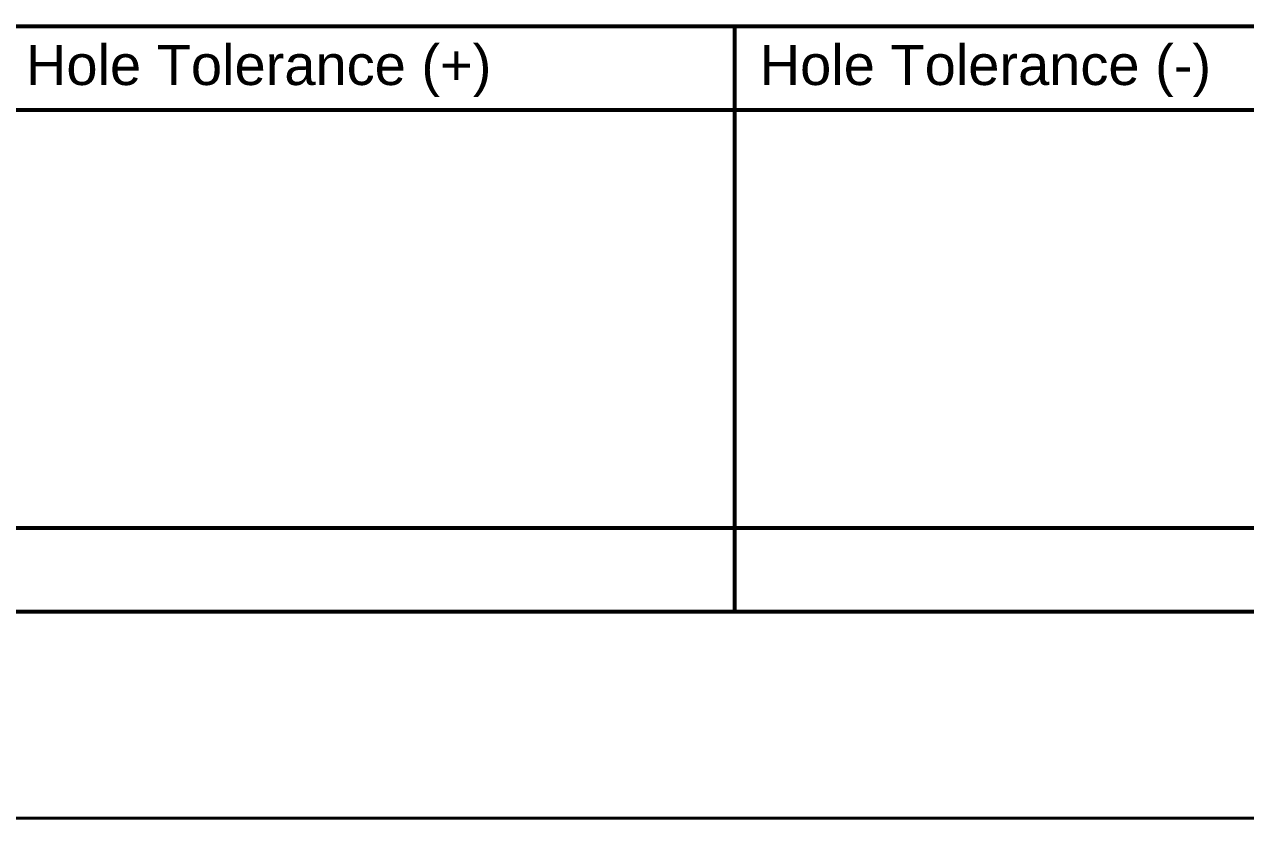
# Model space of a CAD drawing. Header units: inches. Extents: x -11 to 1110, y -7 to 455.
# Drawn here: x 427.2 to 541.3, y 381 to 455.2 of the extents above; entities that cross this region are included whole.
import ezdxf

# ---------------------------------------------------------------- set-up
doc = ezdxf.new("R2010")
doc.units = ezdxf.units.IN
doc.layers.add('Drill Drawing', color=1, linetype='Continuous')
doc.layers.add('Mechanical 1', color=6, linetype='Continuous')
doc.styles.add('Arial', font='', dxfattribs={"height": 0.2})
doc.styles.get('Arial').set_extended_font_data('Arial')

msp = doc.modelspace()

# ---------------------------------------------------------------- linework, layer by layer
at = {"layer": 'Drill Drawing'}
for points in [[(-0.57, 455.01, 0.381, 0.381, 0), (690.43, 455.01, 0.381, 0.381, 0)], [(493.59, 400.37, 0.381, 0.381, 0), (493.59, 455.01, 0.381, 0.381, 0)], [(-0.57, 447.2, 0.381, 0.381, 0), (690.43, 447.2, 0.381, 0.381, 0)], [(-0.57, 408.18, 0.381, 0.381, 0), (690.43, 408.18, 0.381, 0.381, 0)], [(-0.57, 400.37, 0.381, 0.381, 0), (690.43, 400.37, 0.381, 0.381, 0)]]:
    msp.add_lwpolyline(points, format="xyseb", dxfattribs=at)
for points in [[(493.49, 455.01, 0.191, 0.191, 1), (493.68, 455.01, 0.191, 0.191, 1)], [(493.49, 400.37, 0.191, 0.191, 1), (493.68, 400.37, 0.191, 0.191, 1)]]:
    msp.add_lwpolyline(points, format="xyseb", close=True, dxfattribs=at)
at = {"layer": 'Mechanical 1'}
msp.add_lwpolyline([(390.09, 381.08, 0.254, 0.254, 0), (704, 381.08, 0.254, 0.254, 0)], format="xyseb", dxfattribs=at)

# ---------------------------------------------------------------- texts
at = {"layer": 'Drill Drawing', "style": 'Arial'}
for s, p in [('Hole Tolerance (+)', (427.39, 449.54)), ('Hole Tolerance (-)', (495.93, 449.54))]:
    msp.add_text(s, height=3.7465, dxfattribs=at).set_placement(p)

doc.saveas('drawing.dxf')
